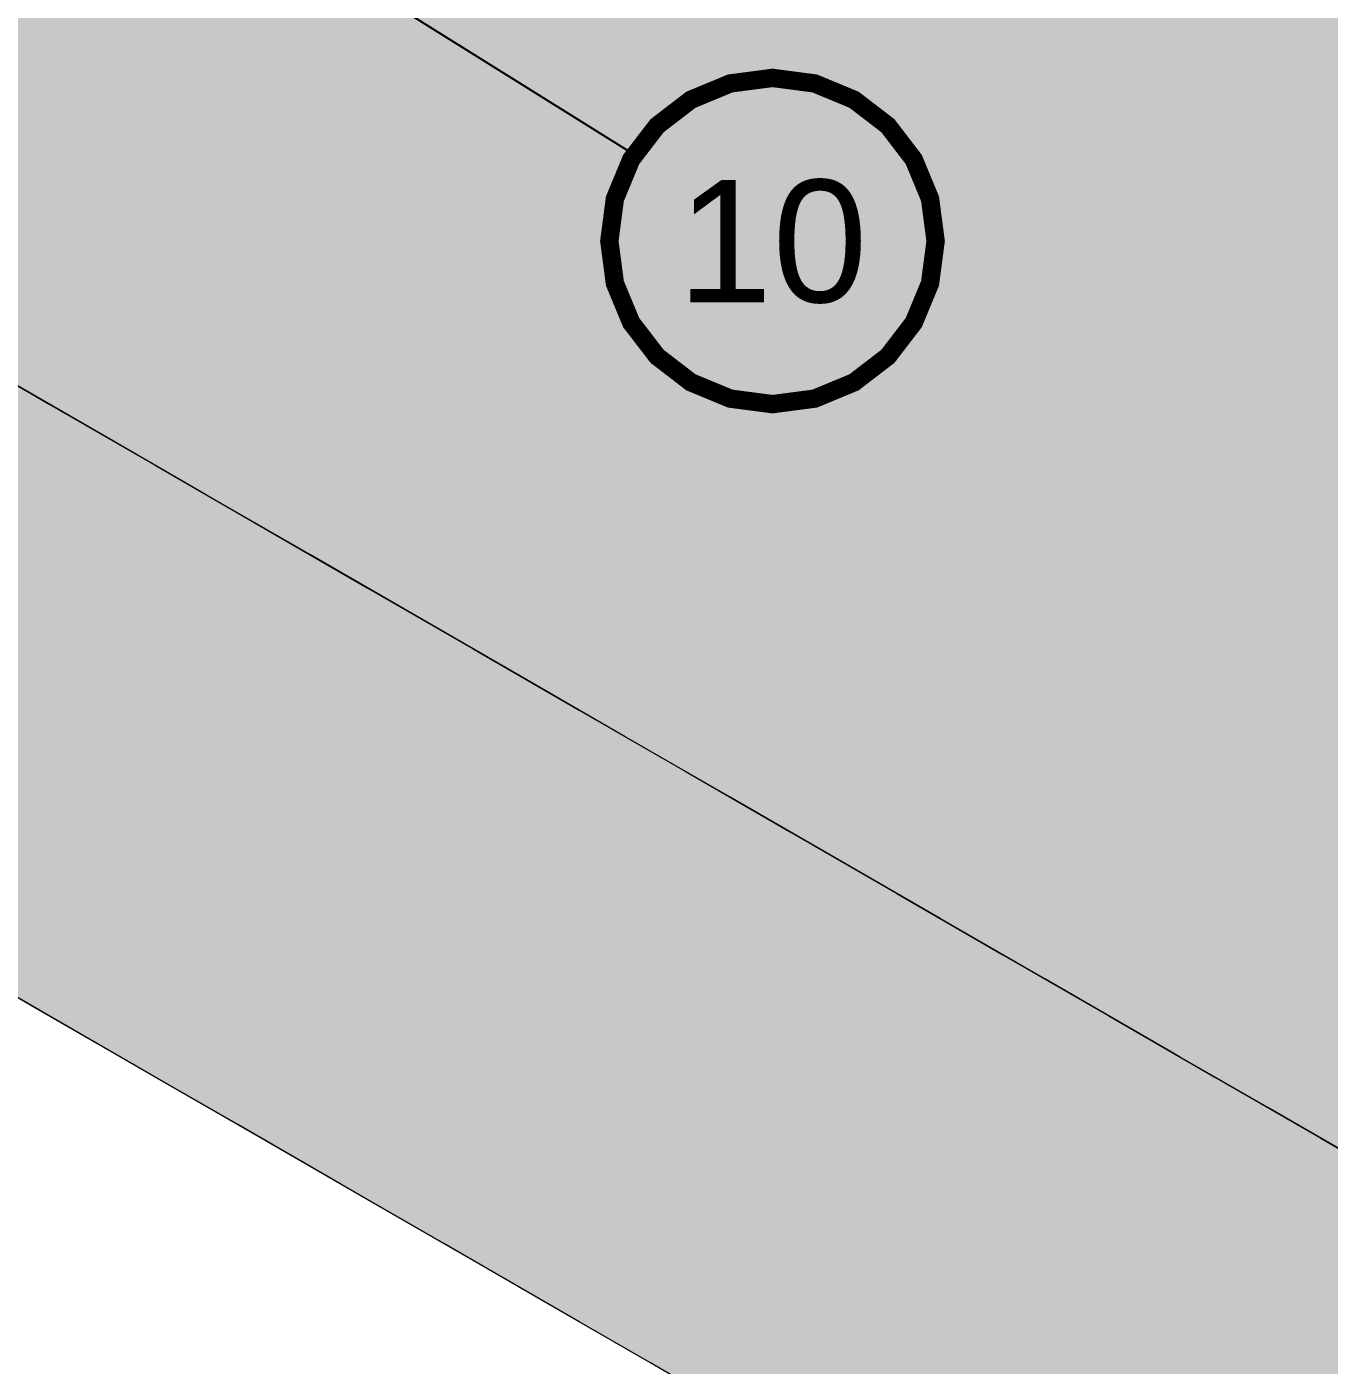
# Model space of a CAD drawing. Header units: metres. Extents: x 349021 to 349543, y 9281040 to 9281959.
# Drawn here: x 349202.919 to 349203.2384, y 9281043.4943 to 9281043.8225 of the extents above; entities that cross this region are included whole.
import ezdxf
from ezdxf.enums import TextEntityAlignment as Align

# ---------------------------------------------------------------- set-up
doc = ezdxf.new("R2010")
doc.units = ezdxf.units.M
doc.header["$LTSCALE"] = 0.25
doc.layers.add('ISO-3D', color=7, linetype='CONTINUOUS', lineweight=13)
doc.layers.add('ISO-3D-ARISTAS', color=250, linetype='CONTINUOUS', lineweight=13)
doc.layers.add('LLAMADAS-NUM', color=30, linetype='CONTINUOUS', lineweight=25, true_color=0xc05014)
doc.styles.get("Standard").update_dxf_attribs({"font": 'arial.ttf'})

msp = doc.modelspace()

# ---------------------------------------------------------------- linework, layer by layer
at = {"layer": 'ISO-3D', "true_color": 0x9e9d98}
for points in [[(349202.9629, 9281043.82037), (349202.93718, 9281043.83522), (349202.9629, 9281043.84849), (349202.93718, 9281043.86335)], [(349203.01435, 9281043.81879), (349202.98863, 9281043.83364), (349203.01435, 9281043.84691), (349202.98863, 9281043.86177)], [(349203.0658, 9281043.81721), (349203.04008, 9281043.83206), (349203.0658, 9281043.84533), (349203.04008, 9281043.86019)], [(349202.92024, 9281043.81408), (349202.89498, 9281043.82866), (349202.92024, 9281043.84303), (349202.89498, 9281043.85761)], [(349202.97076, 9281043.81386), (349202.9455, 9281043.82844), (349202.97076, 9281043.84281), (349202.9455, 9281043.85739)], [(349203.02128, 9281043.81364), (349202.99602, 9281043.82822), (349203.02128, 9281043.84259), (349202.99602, 9281043.85717)], [(349203.07179, 9281043.81342), (349203.04654, 9281043.828), (349203.07179, 9281043.84237), (349203.04654, 9281043.85695)], [(349203.11725, 9281043.81563), (349203.09153, 9281043.83048), (349203.11725, 9281043.84375), (349203.09153, 9281043.85861)], [(349203.12128, 9281043.8138), (349203.09654, 9281043.82808), (349203.12128, 9281043.84274), (349203.09654, 9281043.85703)], [(349203.1687, 9281043.81405), (349203.14298, 9281043.8289), (349203.1687, 9281043.84217), (349203.14298, 9281043.85703)], [(349203.17077, 9281043.81417), (349203.14603, 9281043.82846), (349203.17077, 9281043.84312), (349203.14603, 9281043.85741)], [(349203.22026, 9281043.81455), (349203.19551, 9281043.82883), (349203.22026, 9281043.8435), (349203.19551, 9281043.85778)], [(349202.93718, 9281043.8071), (349202.91145, 9281043.82195), (349202.93718, 9281043.83522), (349202.91145, 9281043.85007)], [(349203.22335, 9281043.81062), (349203.2017, 9281043.82312), (349203.22335, 9281043.83875), (349203.2017, 9281043.85125)], [(349202.98863, 9281043.80552), (349202.9629, 9281043.82037), (349202.98863, 9281043.83364), (349202.9629, 9281043.84849)], [(349203.04008, 9281043.80394), (349203.01435, 9281043.81879), (349203.04008, 9281043.83206), (349203.01435, 9281043.84691)], [(349202.9455, 9281043.7995), (349202.92024, 9281043.81408), (349202.9455, 9281043.82844), (349202.92024, 9281043.84303)], [(349203.09153, 9281043.80236), (349203.0658, 9281043.81721), (349203.09153, 9281043.83048), (349203.0658, 9281043.84533)], [(349203.14298, 9281043.80078), (349203.11725, 9281043.81563), (349203.14298, 9281043.8289), (349203.11725, 9281043.84375)], [(349203.19551, 9281043.79989), (349203.17077, 9281043.81417), (349203.19551, 9281043.82883), (349203.17077, 9281043.84312)], [(349203.245, 9281043.80026), (349203.22026, 9281043.81455), (349203.245, 9281043.82921), (349203.22026, 9281043.8435)], [(349202.99602, 9281043.79928), (349202.97076, 9281043.81386), (349202.99602, 9281043.82822), (349202.97076, 9281043.84281)], [(349203.04654, 9281043.79906), (349203.02128, 9281043.81364), (349203.04654, 9281043.828), (349203.02128, 9281043.84259)], [(349203.09654, 9281043.79914), (349203.07179, 9281043.81342), (349203.09654, 9281043.82808), (349203.07179, 9281043.84237)], [(349203.14603, 9281043.79951), (349203.12128, 9281043.8138), (349203.14603, 9281043.82846), (349203.12128, 9281043.84274)], [(349203.18383, 9281043.80532), (349203.1687, 9281043.81405), (349203.18383, 9281043.83344), (349203.1687, 9281043.84217)], [(349203.245, 9281043.79812), (349203.22335, 9281043.81062), (349203.245, 9281043.82625), (349203.22335, 9281043.83875)], [(349202.9629, 9281043.79224), (349202.93718, 9281043.8071), (349202.9629, 9281043.82037), (349202.93718, 9281043.83522)], [(349203.01435, 9281043.79066), (349202.98863, 9281043.80552), (349203.01435, 9281043.81879), (349202.98863, 9281043.83364)], [(349203.19895, 9281043.79659), (349203.18383, 9281043.80532), (349203.19895, 9281043.82471), (349203.18383, 9281043.83344)], [(349203.0658, 9281043.78908), (349203.04008, 9281043.80394), (349203.0658, 9281043.81721), (349203.04008, 9281043.83206)], [(349203.11725, 9281043.7875), (349203.09153, 9281043.80236), (349203.11725, 9281043.81563), (349203.09153, 9281043.83048)], [(349202.92024, 9281043.78513), (349202.89498, 9281043.79971), (349202.92024, 9281043.81408), (349202.89498, 9281043.82866)], [(349202.97076, 9281043.78491), (349202.9455, 9281043.7995), (349202.97076, 9281043.81386), (349202.9455, 9281043.82844)], [(349203.02128, 9281043.78469), (349202.99602, 9281043.79928), (349203.02128, 9281043.81364), (349202.99602, 9281043.82822)], [(349203.07179, 9281043.78447), (349203.04654, 9281043.79906), (349203.07179, 9281043.81342), (349203.04654, 9281043.828)], [(349203.12128, 9281043.78485), (349203.09654, 9281043.79914), (349203.12128, 9281043.8138), (349203.09654, 9281043.82808)], [(349203.1687, 9281043.78592), (349203.14298, 9281043.80078), (349203.1687, 9281043.81405), (349203.14298, 9281043.8289)], [(349203.17077, 9281043.78523), (349203.14603, 9281043.79951), (349203.17077, 9281043.81417), (349203.14603, 9281043.82846)], [(349203.22026, 9281043.7856), (349203.19551, 9281043.79989), (349203.22026, 9281043.81455), (349203.19551, 9281043.82883)], [(349203.2017, 9281043.795), (349203.19895, 9281043.79659), (349203.2017, 9281043.82312), (349203.19895, 9281043.82471)], [(349202.93718, 9281043.77897), (349202.91145, 9281043.79382), (349202.93718, 9281043.8071), (349202.91145, 9281043.82195)], [(349202.98863, 9281043.77739), (349202.9629, 9281043.79224), (349202.98863, 9281043.80552), (349202.9629, 9281043.82037)], [(349203.22335, 9281043.7825), (349203.2017, 9281043.795), (349203.22335, 9281043.81062), (349203.2017, 9281043.82312)], [(349203.04008, 9281043.77581), (349203.01435, 9281043.79066), (349203.04008, 9281043.80394), (349203.01435, 9281043.81879)], [(349203.09153, 9281043.77423), (349203.0658, 9281043.78908), (349203.09153, 9281043.80236), (349203.0658, 9281043.81721)], [(349202.9455, 9281043.77055), (349202.92024, 9281043.78513), (349202.9455, 9281043.7995), (349202.92024, 9281043.81408)], [(349202.99602, 9281043.77033), (349202.97076, 9281043.78491), (349202.99602, 9281043.79928), (349202.97076, 9281043.81386)], [(349203.04654, 9281043.77011), (349203.02128, 9281043.78469), (349203.04654, 9281043.79906), (349203.02128, 9281043.81364)], [(349203.09654, 9281043.77019), (349203.07179, 9281043.78447), (349203.09654, 9281043.79914), (349203.07179, 9281043.81342)], [(349203.14298, 9281043.77265), (349203.11725, 9281043.7875), (349203.14298, 9281043.80078), (349203.11725, 9281043.81563)], [(349203.14603, 9281043.77056), (349203.12128, 9281043.78485), (349203.14603, 9281043.79951), (349203.12128, 9281043.8138)], [(349203.18383, 9281043.77719), (349203.1687, 9281043.78592), (349203.18383, 9281043.80532), (349203.1687, 9281043.81405)], [(349203.19551, 9281043.77094), (349203.17077, 9281043.78523), (349203.19551, 9281043.79989), (349203.17077, 9281043.81417)], [(349203.245, 9281043.77132), (349203.22026, 9281043.7856), (349203.245, 9281043.80026), (349203.22026, 9281043.81455)], [(349203.245, 9281043.77), (349203.22335, 9281043.7825), (349203.245, 9281043.79812), (349203.22335, 9281043.81062)], [(349202.9629, 9281043.76412), (349202.93718, 9281043.77897), (349202.9629, 9281043.79224), (349202.93718, 9281043.8071)], [(349203.01435, 9281043.76254), (349202.98863, 9281043.77739), (349203.01435, 9281043.79066), (349202.98863, 9281043.80552)], [(349203.0658, 9281043.76096), (349203.04008, 9281043.77581), (349203.0658, 9281043.78908), (349203.04008, 9281043.80394)], [(349203.19895, 9281043.76846), (349203.18383, 9281043.77719), (349203.19895, 9281043.79659), (349203.18383, 9281043.80532)], [(349203.11725, 9281043.75938), (349203.09153, 9281043.77423), (349203.11725, 9281043.7875), (349203.09153, 9281043.80236)], [(349203.1687, 9281043.7578), (349203.14298, 9281043.77265), (349203.1687, 9281043.78592), (349203.14298, 9281043.80078)], [(349202.92024, 9281043.75618), (349202.89498, 9281043.77077), (349202.92024, 9281043.78513), (349202.89498, 9281043.79971)], [(349202.97076, 9281043.75596), (349202.9455, 9281043.77055), (349202.97076, 9281043.78491), (349202.9455, 9281043.7995)], [(349203.02128, 9281043.75575), (349202.99602, 9281043.77033), (349203.02128, 9281043.78469), (349202.99602, 9281043.79928)], [(349203.07179, 9281043.75553), (349203.04654, 9281043.77011), (349203.07179, 9281043.78447), (349203.04654, 9281043.79906)], [(349203.12128, 9281043.7559), (349203.09654, 9281043.77019), (349203.12128, 9281043.78485), (349203.09654, 9281043.79914)], [(349203.17077, 9281043.75628), (349203.14603, 9281043.77056), (349203.17077, 9281043.78523), (349203.14603, 9281043.79951)], [(349203.22026, 9281043.75665), (349203.19551, 9281043.77094), (349203.22026, 9281043.7856), (349203.19551, 9281043.79989)], [(349202.93718, 9281043.75085), (349202.91145, 9281043.7657), (349202.93718, 9281043.77897), (349202.91145, 9281043.79382)], [(349203.2017, 9281043.76687), (349203.19895, 9281043.76846), (349203.2017, 9281043.795), (349203.19895, 9281043.79659)], [(349203.22335, 9281043.75437), (349203.2017, 9281043.76687), (349203.22335, 9281043.7825), (349203.2017, 9281043.795)], [(349202.98863, 9281043.74927), (349202.9629, 9281043.76412), (349202.98863, 9281043.77739), (349202.9629, 9281043.79224)], [(349203.04008, 9281043.74769), (349203.01435, 9281043.76254), (349203.04008, 9281043.77581), (349203.01435, 9281043.79066)], [(349203.09153, 9281043.74611), (349203.0658, 9281043.76096), (349203.09153, 9281043.77423), (349203.0658, 9281043.78908)], [(349203.14298, 9281043.74453), (349203.11725, 9281043.75938), (349203.14298, 9281043.77265), (349203.11725, 9281043.7875)], [(349202.9455, 9281043.7416), (349202.92024, 9281043.75618), (349202.9455, 9281043.77055), (349202.92024, 9281043.78513)], [(349202.99602, 9281043.74138), (349202.97076, 9281043.75596), (349202.99602, 9281043.77033), (349202.97076, 9281043.78491)], [(349203.04654, 9281043.74116), (349203.02128, 9281043.75575), (349203.04654, 9281043.77011), (349203.02128, 9281043.78469)], [(349203.09654, 9281043.74124), (349203.07179, 9281043.75553), (349203.09654, 9281043.77019), (349203.07179, 9281043.78447)], [(349203.14603, 9281043.74162), (349203.12128, 9281043.7559), (349203.14603, 9281043.77056), (349203.12128, 9281043.78485)], [(349203.18383, 9281043.74907), (349203.1687, 9281043.7578), (349203.18383, 9281043.77719), (349203.1687, 9281043.78592)], [(349203.19551, 9281043.74199), (349203.17077, 9281043.75628), (349203.19551, 9281043.77094), (349203.17077, 9281043.78523)], [(349203.245, 9281043.74237), (349203.22026, 9281043.75665), (349203.245, 9281043.77132), (349203.22026, 9281043.7856)], [(349203.245, 9281043.74187), (349203.22335, 9281043.75437), (349203.245, 9281043.77), (349203.22335, 9281043.7825)], [(349202.9629, 9281043.73599), (349202.93718, 9281043.75085), (349202.9629, 9281043.76412), (349202.93718, 9281043.77897)], [(349203.01435, 9281043.73441), (349202.98863, 9281043.74927), (349203.01435, 9281043.76254), (349202.98863, 9281043.77739)], [(349203.0658, 9281043.73283), (349203.04008, 9281043.74769), (349203.0658, 9281043.76096), (349203.04008, 9281043.77581)], [(349203.11725, 9281043.73125), (349203.09153, 9281043.74611), (349203.11725, 9281043.75938), (349203.09153, 9281043.77423)], [(349203.19895, 9281043.74034), (349203.18383, 9281043.74907), (349203.19895, 9281043.76846), (349203.18383, 9281043.77719)], [(349202.92024, 9281043.72724), (349202.89498, 9281043.74182), (349202.92024, 9281043.75618), (349202.89498, 9281043.77077)], [(349203.1687, 9281043.72967), (349203.14298, 9281043.74453), (349203.1687, 9281043.7578), (349203.14298, 9281043.77265)], [(349203.22026, 9281043.72771), (349203.19551, 9281043.74199), (349203.22026, 9281043.75665), (349203.19551, 9281043.77094)], [(349202.97076, 9281043.72702), (349202.9455, 9281043.7416), (349202.97076, 9281043.75596), (349202.9455, 9281043.77055)], [(349203.02128, 9281043.7268), (349202.99602, 9281043.74138), (349203.02128, 9281043.75575), (349202.99602, 9281043.77033)], [(349203.07179, 9281043.72658), (349203.04654, 9281043.74116), (349203.07179, 9281043.75553), (349203.04654, 9281043.77011)], [(349203.12128, 9281043.72695), (349203.09654, 9281043.74124), (349203.12128, 9281043.7559), (349203.09654, 9281043.77019)], [(349203.17077, 9281043.72733), (349203.14603, 9281043.74162), (349203.17077, 9281043.75628), (349203.14603, 9281043.77056)], [(349203.2017, 9281043.73875), (349203.19895, 9281043.74034), (349203.2017, 9281043.76687), (349203.19895, 9281043.76846)], [(349202.93718, 9281043.72272), (349202.91145, 9281043.73757), (349202.93718, 9281043.75085), (349202.91145, 9281043.7657)], [(349203.22335, 9281043.72625), (349203.2017, 9281043.73875), (349203.22335, 9281043.75437), (349203.2017, 9281043.76687)], [(349202.98863, 9281043.72114), (349202.9629, 9281043.73599), (349202.98863, 9281043.74927), (349202.9629, 9281043.76412)], [(349203.04008, 9281043.71956), (349203.01435, 9281043.73441), (349203.04008, 9281043.74769), (349203.01435, 9281043.76254)], [(349203.09153, 9281043.71798), (349203.0658, 9281043.73283), (349203.09153, 9281043.74611), (349203.0658, 9281043.76096)], [(349203.14298, 9281043.7164), (349203.11725, 9281043.73125), (349203.14298, 9281043.74453), (349203.11725, 9281043.75938)], [(349203.18383, 9281043.72094), (349203.1687, 9281043.72967), (349203.18383, 9281043.74907), (349203.1687, 9281043.7578)], [(349202.9455, 9281043.71265), (349202.92024, 9281043.72724), (349202.9455, 9281043.7416), (349202.92024, 9281043.75618)], [(349202.99602, 9281043.71243), (349202.97076, 9281043.72702), (349202.99602, 9281043.74138), (349202.97076, 9281043.75596)], [(349203.04654, 9281043.71221), (349203.02128, 9281043.7268), (349203.04654, 9281043.74116), (349203.02128, 9281043.75575)], [(349203.09654, 9281043.71229), (349203.07179, 9281043.72658), (349203.09654, 9281043.74124), (349203.07179, 9281043.75553)], [(349203.14603, 9281043.71267), (349203.12128, 9281043.72695), (349203.14603, 9281043.74162), (349203.12128, 9281043.7559)], [(349203.19551, 9281043.71305), (349203.17077, 9281043.72733), (349203.19551, 9281043.74199), (349203.17077, 9281043.75628)], [(349203.245, 9281043.71342), (349203.22026, 9281043.72771), (349203.245, 9281043.74237), (349203.22026, 9281043.75665)], [(349203.245, 9281043.71375), (349203.22335, 9281043.72625), (349203.245, 9281043.74187), (349203.22335, 9281043.75437)], [(349202.9629, 9281043.70787), (349202.93718, 9281043.72272), (349202.9629, 9281043.73599), (349202.93718, 9281043.75085)], [(349203.01435, 9281043.70629), (349202.98863, 9281043.72114), (349203.01435, 9281043.73441), (349202.98863, 9281043.74927)], [(349203.19895, 9281043.71221), (349203.18383, 9281043.72094), (349203.19895, 9281043.74034), (349203.18383, 9281043.74907)], [(349203.0658, 9281043.70471), (349203.04008, 9281043.71956), (349203.0658, 9281043.73283), (349203.04008, 9281043.74769)], [(349203.11725, 9281043.70313), (349203.09153, 9281043.71798), (349203.11725, 9281043.73125), (349203.09153, 9281043.74611)], [(349203.1687, 9281043.70155), (349203.14298, 9281043.7164), (349203.1687, 9281043.72967), (349203.14298, 9281043.74453)], [(349202.92024, 9281043.69829), (349202.89498, 9281043.71287), (349202.92024, 9281043.72724), (349202.89498, 9281043.74182)], [(349202.97076, 9281043.69807), (349202.9455, 9281043.71265), (349202.97076, 9281043.72702), (349202.9455, 9281043.7416)], [(349203.02128, 9281043.69785), (349202.99602, 9281043.71243), (349203.02128, 9281043.7268), (349202.99602, 9281043.74138)], [(349203.12128, 9281043.69801), (349203.09654, 9281043.71229), (349203.12128, 9281043.72695), (349203.09654, 9281043.74124)], [(349203.17077, 9281043.69838), (349203.14603, 9281043.71267), (349203.17077, 9281043.72733), (349203.14603, 9281043.74162)], [(349203.22026, 9281043.69876), (349203.19551, 9281043.71305), (349203.22026, 9281043.72771), (349203.19551, 9281043.74199)], [(349203.07179, 9281043.69763), (349203.04654, 9281043.71221), (349203.07179, 9281043.72658), (349203.04654, 9281043.74116)], [(349203.2017, 9281043.71062), (349203.19895, 9281043.71221), (349203.2017, 9281043.73875), (349203.19895, 9281043.74034)], [(349203.22335, 9281043.69812), (349203.2017, 9281043.71062), (349203.22335, 9281043.72625), (349203.2017, 9281043.73875)], [(349202.98863, 9281043.69302), (349202.9629, 9281043.70787), (349202.98863, 9281043.72114), (349202.9629, 9281043.73599)], [(349203.04008, 9281043.69144), (349203.01435, 9281043.70629), (349203.04008, 9281043.71956), (349203.01435, 9281043.73441)], [(349203.09153, 9281043.68986), (349203.0658, 9281043.70471), (349203.09153, 9281043.71798), (349203.0658, 9281043.73283)], [(349203.14298, 9281043.68828), (349203.11725, 9281043.70313), (349203.14298, 9281043.7164), (349203.11725, 9281043.73125)], [(349203.18383, 9281043.69282), (349203.1687, 9281043.70155), (349203.18383, 9281043.72094), (349203.1687, 9281043.72967)], [(349202.9455, 9281043.68371), (349202.92024, 9281043.69829), (349202.9455, 9281043.71265), (349202.92024, 9281043.72724)], [(349202.99602, 9281043.68349), (349202.97076, 9281043.69807), (349202.99602, 9281043.71243), (349202.97076, 9281043.72702)], [(349203.04654, 9281043.68327), (349203.02128, 9281043.69785), (349203.04654, 9281043.71221), (349203.02128, 9281043.7268)], [(349203.09654, 9281043.68335), (349203.07179, 9281043.69763), (349203.09654, 9281043.71229), (349203.07179, 9281043.72658)], [(349203.14603, 9281043.68372), (349203.12128, 9281043.69801), (349203.14603, 9281043.71267), (349203.12128, 9281043.72695)], [(349203.19551, 9281043.6841), (349203.17077, 9281043.69838), (349203.19551, 9281043.71305), (349203.17077, 9281043.72733)], [(349203.245, 9281043.68447), (349203.22026, 9281043.69876), (349203.245, 9281043.71342), (349203.22026, 9281043.72771)], [(349203.245, 9281043.68562), (349203.22335, 9281043.69812), (349203.245, 9281043.71375), (349203.22335, 9281043.72625)], [(349203.01435, 9281043.67816), (349202.98863, 9281043.69302), (349203.01435, 9281043.70629), (349202.98863, 9281043.72114)], [(349203.0658, 9281043.67658), (349203.04008, 9281043.69144), (349203.0658, 9281043.70471), (349203.04008, 9281043.71956)], [(349203.19895, 9281043.68409), (349203.18383, 9281043.69282), (349203.19895, 9281043.71221), (349203.18383, 9281043.72094)], [(349203.11725, 9281043.675), (349203.09153, 9281043.68986), (349203.11725, 9281043.70313), (349203.09153, 9281043.71798)], [(349203.1687, 9281043.67342), (349203.14298, 9281043.68828), (349203.1687, 9281043.70155), (349203.14298, 9281043.7164)], [(349202.92024, 9281043.66934), (349202.89498, 9281043.68393), (349202.92024, 9281043.69829), (349202.89498, 9281043.71287)], [(349202.97076, 9281043.66912), (349202.9455, 9281043.68371), (349202.97076, 9281043.69807), (349202.9455, 9281043.71265)], [(349203.02128, 9281043.6689), (349202.99602, 9281043.68349), (349203.02128, 9281043.69785), (349202.99602, 9281043.71243)], [(349203.07179, 9281043.66868), (349203.04654, 9281043.68327), (349203.07179, 9281043.69763), (349203.04654, 9281043.71221)], [(349203.12128, 9281043.66906), (349203.09654, 9281043.68335), (349203.12128, 9281043.69801), (349203.09654, 9281043.71229)], [(349203.17077, 9281043.66944), (349203.14603, 9281043.68372), (349203.17077, 9281043.69838), (349203.14603, 9281043.71267)], [(349203.22026, 9281043.66981), (349203.19551, 9281043.6841), (349203.22026, 9281043.69876), (349203.19551, 9281043.71305)], [(349203.2017, 9281043.6825), (349203.19895, 9281043.68409), (349203.2017, 9281043.71062), (349203.19895, 9281043.71221)], [(349203.22335, 9281043.67), (349203.2017, 9281043.6825), (349203.22335, 9281043.69812), (349203.2017, 9281043.71062)], [(349203.04008, 9281043.66331), (349203.01435, 9281043.67816), (349203.04008, 9281043.69144), (349203.01435, 9281043.70629)], [(349203.09153, 9281043.66173), (349203.0658, 9281043.67658), (349203.09153, 9281043.68986), (349203.0658, 9281043.70471)], [(349203.14298, 9281043.66015), (349203.11725, 9281043.675), (349203.14298, 9281043.68828), (349203.11725, 9281043.70313)], [(349203.18383, 9281043.66469), (349203.1687, 9281043.67342), (349203.18383, 9281043.69282), (349203.1687, 9281043.70155)], [(349203.245, 9281043.65553), (349203.22026, 9281043.66981), (349203.245, 9281043.68447), (349203.22026, 9281043.69876)], [(349202.9455, 9281043.65476), (349202.92024, 9281043.66934), (349202.9455, 9281043.68371), (349202.92024, 9281043.69829)], [(349202.99602, 9281043.65454), (349202.97076, 9281043.66912), (349202.99602, 9281043.68349), (349202.97076, 9281043.69807)], [(349203.04654, 9281043.65432), (349203.02128, 9281043.6689), (349203.04654, 9281043.68327), (349203.02128, 9281043.69785)], [(349203.09654, 9281043.6544), (349203.07179, 9281043.66868), (349203.09654, 9281043.68335), (349203.07179, 9281043.69763)], [(349203.14603, 9281043.65477), (349203.12128, 9281043.66906), (349203.14603, 9281043.68372), (349203.12128, 9281043.69801)], [(349203.19551, 9281043.65515), (349203.17077, 9281043.66944), (349203.19551, 9281043.6841), (349203.17077, 9281043.69838)], [(349203.245, 9281043.6575), (349203.22335, 9281043.67), (349203.245, 9281043.68562), (349203.22335, 9281043.69812)], [(349203.19895, 9281043.65596), (349203.18383, 9281043.66469), (349203.19895, 9281043.68409), (349203.18383, 9281043.69282)], [(349203.0658, 9281043.64846), (349203.04008, 9281043.66331), (349203.0658, 9281043.67658), (349203.04008, 9281043.69144)], [(349203.11725, 9281043.64688), (349203.09153, 9281043.66173), (349203.11725, 9281043.675), (349203.09153, 9281043.68986)], [(349203.1687, 9281043.6453), (349203.14298, 9281043.66015), (349203.1687, 9281043.67342), (349203.14298, 9281043.68828)], [(349202.92024, 9281043.64039), (349202.89498, 9281043.65498), (349202.92024, 9281043.66934), (349202.89498, 9281043.68393)], [(349202.97076, 9281043.64018), (349202.9455, 9281043.65476), (349202.97076, 9281043.66912), (349202.9455, 9281043.68371)], [(349203.02128, 9281043.63996), (349202.99602, 9281043.65454), (349203.02128, 9281043.6689), (349202.99602, 9281043.68349)], [(349203.07179, 9281043.63974), (349203.04654, 9281043.65432), (349203.07179, 9281043.66868), (349203.04654, 9281043.68327)], [(349203.12128, 9281043.64011), (349203.09654, 9281043.6544), (349203.12128, 9281043.66906), (349203.09654, 9281043.68335)], [(349203.17077, 9281043.64049), (349203.14603, 9281043.65477), (349203.17077, 9281043.66944), (349203.14603, 9281043.68372)], [(349203.22026, 9281043.64086), (349203.19551, 9281043.65515), (349203.22026, 9281043.66981), (349203.19551, 9281043.6841)], [(349203.2017, 9281043.65437), (349203.19895, 9281043.65596), (349203.2017, 9281043.6825), (349203.19895, 9281043.68409)], [(349203.22335, 9281043.64187), (349203.2017, 9281043.65437), (349203.22335, 9281043.67), (349203.2017, 9281043.6825)], [(349203.09153, 9281043.63361), (349203.0658, 9281043.64846), (349203.09153, 9281043.66173), (349203.0658, 9281043.67658)], [(349203.14298, 9281043.63203), (349203.11725, 9281043.64688), (349203.14298, 9281043.66015), (349203.11725, 9281043.675)], [(349203.18383, 9281043.63657), (349203.1687, 9281043.6453), (349203.18383, 9281043.66469), (349203.1687, 9281043.67342)], [(349202.9455, 9281043.62581), (349202.92024, 9281043.64039), (349202.9455, 9281043.65476), (349202.92024, 9281043.66934)], [(349202.99602, 9281043.62559), (349202.97076, 9281043.64018), (349202.99602, 9281043.65454), (349202.97076, 9281043.66912)], [(349203.14603, 9281043.62583), (349203.12128, 9281043.64011), (349203.14603, 9281043.65477), (349203.12128, 9281043.66906)], [(349203.19551, 9281043.6262), (349203.17077, 9281043.64049), (349203.19551, 9281043.65515), (349203.17077, 9281043.66944)], [(349203.245, 9281043.62658), (349203.22026, 9281043.64086), (349203.245, 9281043.65553), (349203.22026, 9281043.66981)], [(349203.245, 9281043.62937), (349203.22335, 9281043.64187), (349203.245, 9281043.6575), (349203.22335, 9281043.67)], [(349203.04654, 9281043.62537), (349203.02128, 9281043.63996), (349203.04654, 9281043.65432), (349203.02128, 9281043.6689)], [(349203.09654, 9281043.62545), (349203.07179, 9281043.63974), (349203.09654, 9281043.6544), (349203.07179, 9281043.66868)], [(349203.19895, 9281043.62784), (349203.18383, 9281043.63657), (349203.19895, 9281043.65596), (349203.18383, 9281043.66469)], [(349203.11725, 9281043.61875), (349203.09153, 9281043.63361), (349203.11725, 9281043.64688), (349203.09153, 9281043.66173)], [(349203.1687, 9281043.61717), (349203.14298, 9281043.63203), (349203.1687, 9281043.6453), (349203.14298, 9281043.66015)], [(349203.2017, 9281043.62625), (349203.19895, 9281043.62784), (349203.2017, 9281043.65437), (349203.19895, 9281043.65596)], [(349202.92024, 9281043.61145), (349202.89498, 9281043.62603), (349202.92024, 9281043.64039), (349202.89498, 9281043.65498)], [(349202.97076, 9281043.61123), (349202.9455, 9281043.62581), (349202.97076, 9281043.64018), (349202.9455, 9281043.65476)], [(349203.02128, 9281043.61101), (349202.99602, 9281043.62559), (349203.02128, 9281043.63996), (349202.99602, 9281043.65454)], [(349203.07179, 9281043.61079), (349203.04654, 9281043.62537), (349203.07179, 9281043.63974), (349203.04654, 9281043.65432)], [(349203.12128, 9281043.61117), (349203.09654, 9281043.62545), (349203.12128, 9281043.64011), (349203.09654, 9281043.6544)], [(349203.17077, 9281043.61154), (349203.14603, 9281043.62583), (349203.17077, 9281043.64049), (349203.14603, 9281043.65477)], [(349203.22026, 9281043.61192), (349203.19551, 9281043.6262), (349203.22026, 9281043.64086), (349203.19551, 9281043.65515)], [(349203.22335, 9281043.61375), (349203.2017, 9281043.62625), (349203.22335, 9281043.64187), (349203.2017, 9281043.65437)], [(349203.14298, 9281043.6039), (349203.11725, 9281043.61875), (349203.14298, 9281043.63203), (349203.11725, 9281043.64688)], [(349203.18383, 9281043.60844), (349203.1687, 9281043.61717), (349203.18383, 9281043.63657), (349203.1687, 9281043.6453)], [(349202.9455, 9281043.59686), (349202.92024, 9281043.61145), (349202.9455, 9281043.62581), (349202.92024, 9281043.64039)], [(349202.99602, 9281043.59664), (349202.97076, 9281043.61123), (349202.99602, 9281043.62559), (349202.97076, 9281043.64018)], [(349203.04654, 9281043.59643), (349203.02128, 9281043.61101), (349203.04654, 9281043.62537), (349203.02128, 9281043.63996)], [(349203.09654, 9281043.5965), (349203.07179, 9281043.61079), (349203.09654, 9281043.62545), (349203.07179, 9281043.63974)], [(349203.14603, 9281043.59688), (349203.12128, 9281043.61117), (349203.14603, 9281043.62583), (349203.12128, 9281043.64011)], [(349203.19551, 9281043.59726), (349203.17077, 9281043.61154), (349203.19551, 9281043.6262), (349203.17077, 9281043.64049)], [(349203.245, 9281043.59763), (349203.22026, 9281043.61192), (349203.245, 9281043.62658), (349203.22026, 9281043.64086)], [(349203.245, 9281043.60125), (349203.22335, 9281043.61375), (349203.245, 9281043.62937), (349203.22335, 9281043.64187)], [(349203.19895, 9281043.59971), (349203.18383, 9281043.60844), (349203.19895, 9281043.62784), (349203.18383, 9281043.63657)], [(349203.1687, 9281043.58905), (349203.14298, 9281043.6039), (349203.1687, 9281043.61717), (349203.14298, 9281043.63203)], [(349203.2017, 9281043.59812), (349203.19895, 9281043.59971), (349203.2017, 9281043.62625), (349203.19895, 9281043.62784)], [(349202.92024, 9281043.5825), (349202.89498, 9281043.59708), (349202.92024, 9281043.61145), (349202.89498, 9281043.62603)], [(349202.97076, 9281043.58228), (349202.9455, 9281043.59686), (349202.97076, 9281043.61123), (349202.9455, 9281043.62581)], [(349203.02128, 9281043.58206), (349202.99602, 9281043.59664), (349203.02128, 9281043.61101), (349202.99602, 9281043.62559)], [(349203.07179, 9281043.58184), (349203.04654, 9281043.59643), (349203.07179, 9281043.61079), (349203.04654, 9281043.62537)], [(349203.12128, 9281043.58222), (349203.09654, 9281043.5965), (349203.12128, 9281043.61117), (349203.09654, 9281043.62545)], [(349203.17077, 9281043.58259), (349203.14603, 9281043.59688), (349203.17077, 9281043.61154), (349203.14603, 9281043.62583)], [(349203.22026, 9281043.58297), (349203.19551, 9281043.59726), (349203.22026, 9281043.61192), (349203.19551, 9281043.6262)], [(349203.22335, 9281043.58562), (349203.2017, 9281043.59812), (349203.22335, 9281043.61375), (349203.2017, 9281043.62625)], [(349203.18383, 9281043.58032), (349203.1687, 9281043.58905), (349203.18383, 9281043.60844), (349203.1687, 9281043.61717)], [(349203.245, 9281043.57312), (349203.22335, 9281043.58562), (349203.245, 9281043.60125), (349203.22335, 9281043.61375)], [(349202.9455, 9281043.56792), (349202.92024, 9281043.5825), (349202.9455, 9281043.59686), (349202.92024, 9281043.61145)], [(349202.99602, 9281043.5677), (349202.97076, 9281043.58228), (349202.99602, 9281043.59664), (349202.97076, 9281043.61123)], [(349203.04654, 9281043.56748), (349203.02128, 9281043.58206), (349203.04654, 9281043.59643), (349203.02128, 9281043.61101)], [(349203.09654, 9281043.56756), (349203.07179, 9281043.58184), (349203.09654, 9281043.5965), (349203.07179, 9281043.61079)], [(349203.14603, 9281043.56793), (349203.12128, 9281043.58222), (349203.14603, 9281043.59688), (349203.12128, 9281043.61117)], [(349203.19551, 9281043.56831), (349203.17077, 9281043.58259), (349203.19551, 9281043.59726), (349203.17077, 9281043.61154)], [(349203.245, 9281043.56868), (349203.22026, 9281043.58297), (349203.245, 9281043.59763), (349203.22026, 9281043.61192)], [(349203.19895, 9281043.57159), (349203.18383, 9281043.58032), (349203.19895, 9281043.59971), (349203.18383, 9281043.60844)], [(349202.97076, 9281043.55333), (349202.9455, 9281043.56792), (349202.97076, 9281043.58228), (349202.9455, 9281043.59686)], [(349203.17077, 9281043.55365), (349203.14603, 9281043.56793), (349203.17077, 9281043.58259), (349203.14603, 9281043.59688)], [(349203.22026, 9281043.55402), (349203.19551, 9281043.56831), (349203.22026, 9281043.58297), (349203.19551, 9281043.59726)], [(349203.2017, 9281043.57), (349203.19895, 9281043.57159), (349203.2017, 9281043.59812), (349203.19895, 9281043.59971)], [(349203.22335, 9281043.5575), (349203.2017, 9281043.57), (349203.22335, 9281043.58562), (349203.2017, 9281043.59812)], [(349203.02128, 9281043.55311), (349202.99602, 9281043.5677), (349203.02128, 9281043.58206), (349202.99602, 9281043.59664)], [(349203.07179, 9281043.55289), (349203.04654, 9281043.56748), (349203.07179, 9281043.58184), (349203.04654, 9281043.59643)], [(349203.12128, 9281043.55327), (349203.09654, 9281043.56756), (349203.12128, 9281043.58222), (349203.09654, 9281043.5965)], [(349203.245, 9281043.545), (349203.22335, 9281043.5575), (349203.245, 9281043.57312), (349203.22335, 9281043.58562)], [(349202.99602, 9281043.53875), (349202.97076, 9281043.55333), (349202.99602, 9281043.5677), (349202.97076, 9281043.58228)], [(349203.04654, 9281043.53853), (349203.02128, 9281043.55311), (349203.04654, 9281043.56748), (349203.02128, 9281043.58206)], [(349203.09654, 9281043.53861), (349203.07179, 9281043.55289), (349203.09654, 9281043.56756), (349203.07179, 9281043.58184)], [(349203.14603, 9281043.53898), (349203.12128, 9281043.55327), (349203.14603, 9281043.56793), (349203.12128, 9281043.58222)], [(349203.19551, 9281043.53936), (349203.17077, 9281043.55365), (349203.19551, 9281043.56831), (349203.17077, 9281043.58259)], [(349203.245, 9281043.53974), (349203.22026, 9281043.55402), (349203.245, 9281043.56868), (349203.22026, 9281043.58297)], [(349203.02128, 9281043.52417), (349202.99602, 9281043.53875), (349203.02128, 9281043.55311), (349202.99602, 9281043.5677)], [(349203.07179, 9281043.52395), (349203.04654, 9281043.53853), (349203.07179, 9281043.55289), (349203.04654, 9281043.56748)], [(349203.12128, 9281043.52432), (349203.09654, 9281043.53861), (349203.12128, 9281043.55327), (349203.09654, 9281043.56756)], [(349203.17077, 9281043.5247), (349203.14603, 9281043.53898), (349203.17077, 9281043.55365), (349203.14603, 9281043.56793)], [(349203.22026, 9281043.52508), (349203.19551, 9281043.53936), (349203.22026, 9281043.55402), (349203.19551, 9281043.56831)], [(349203.04654, 9281043.50958), (349203.02128, 9281043.52417), (349203.04654, 9281043.53853), (349203.02128, 9281043.55311)], [(349203.09654, 9281043.50966), (349203.07179, 9281043.52395), (349203.09654, 9281043.53861), (349203.07179, 9281043.55289)], [(349203.14603, 9281043.51004), (349203.12128, 9281043.52432), (349203.14603, 9281043.53898), (349203.12128, 9281043.55327)], [(349203.19551, 9281043.51041), (349203.17077, 9281043.5247), (349203.19551, 9281043.53936), (349203.17077, 9281043.55365)], [(349203.245, 9281043.51079), (349203.22026, 9281043.52508), (349203.245, 9281043.53974), (349203.22026, 9281043.55402)], [(349203.07179, 9281043.495), (349203.04654, 9281043.50958), (349203.07179, 9281043.52395), (349203.04654, 9281043.53853)], [(349203.12128, 9281043.49538), (349203.09654, 9281043.50966), (349203.12128, 9281043.52432), (349203.09654, 9281043.53861)], [(349203.17077, 9281043.49575), (349203.14603, 9281043.51004), (349203.17077, 9281043.5247), (349203.14603, 9281043.53898)], [(349203.22026, 9281043.49613), (349203.19551, 9281043.51041), (349203.22026, 9281043.52508), (349203.19551, 9281043.53936)], [(349203.19551, 9281043.48147), (349203.17077, 9281043.49575), (349203.19551, 9281043.51041), (349203.17077, 9281043.5247)], [(349203.245, 9281043.48184), (349203.22026, 9281043.49613), (349203.245, 9281043.51079), (349203.22026, 9281043.52508)], [(349203.09654, 9281043.48071), (349203.07179, 9281043.495), (349203.09654, 9281043.50966), (349203.07179, 9281043.52395)], [(349203.14603, 9281043.48109), (349203.12128, 9281043.49538), (349203.14603, 9281043.51004), (349203.12128, 9281043.52432)], [(349203.12128, 9281043.46643), (349203.09654, 9281043.48071), (349203.12128, 9281043.49538), (349203.09654, 9281043.50966)], [(349203.17077, 9281043.4668), (349203.14603, 9281043.48109), (349203.17077, 9281043.49575), (349203.14603, 9281043.51004)], [(349203.22026, 9281043.46718), (349203.19551, 9281043.48147), (349203.22026, 9281043.49613), (349203.19551, 9281043.51041)], [(349203.14603, 9281043.45214), (349203.12128, 9281043.46643), (349203.14603, 9281043.48109), (349203.12128, 9281043.49538)], [(349203.19551, 9281043.45252), (349203.17077, 9281043.4668), (349203.19551, 9281043.48147), (349203.17077, 9281043.49575)], [(349203.245, 9281043.45289), (349203.22026, 9281043.46718), (349203.245, 9281043.48184), (349203.22026, 9281043.49613)]]:
    msp.add_solid(points, dxfattribs=at)
at = {"layer": 'ISO-3D', "true_color": 0xb0aea8}
for points in [[(349202.92457, 9281043.73), (349202.90292, 9281043.7175), (349202.89859, 9281043.745), (349202.87694, 9281043.7325)], [(349202.95055, 9281043.715), (349202.9289, 9281043.7025), (349202.92457, 9281043.73), (349202.90292, 9281043.7175)], [(349202.9289, 9281043.7025), (349202.90725, 9281043.69), (349202.90292, 9281043.7175), (349202.88127, 9281043.705)], [(349202.97653, 9281043.7), (349202.95488, 9281043.6875), (349202.95055, 9281043.715), (349202.9289, 9281043.7025)], [(349202.95488, 9281043.6875), (349202.93323, 9281043.675), (349202.9289, 9281043.7025), (349202.90725, 9281043.69)], [(349203.00251, 9281043.685), (349202.98086, 9281043.6725), (349202.97653, 9281043.7), (349202.95488, 9281043.6875)], [(349202.93323, 9281043.675), (349202.91158, 9281043.6625), (349202.90725, 9281043.69), (349202.8856, 9281043.6775)], [(349202.98086, 9281043.6725), (349202.95921, 9281043.66), (349202.95488, 9281043.6875), (349202.93323, 9281043.675)], [(349203.02849, 9281043.67), (349203.00684, 9281043.6575), (349203.00251, 9281043.685), (349202.98086, 9281043.6725)], [(349202.95921, 9281043.66), (349202.93756, 9281043.6475), (349202.93323, 9281043.675), (349202.91158, 9281043.6625)], [(349203.00684, 9281043.6575), (349202.98519, 9281043.645), (349202.98086, 9281043.6725), (349202.95921, 9281043.66)], [(349203.05447, 9281043.655), (349203.03282, 9281043.6425), (349203.02849, 9281043.67), (349203.00684, 9281043.6575)], [(349202.93756, 9281043.6475), (349202.91591, 9281043.635), (349202.91158, 9281043.6625), (349202.88993, 9281043.65)], [(349202.98519, 9281043.645), (349202.96354, 9281043.6325), (349202.95921, 9281043.66), (349202.93756, 9281043.6475)], [(349203.03282, 9281043.6425), (349203.01117, 9281043.63), (349203.00684, 9281043.6575), (349202.98519, 9281043.645)], [(349203.08046, 9281043.64), (349203.0588, 9281043.6275), (349203.05447, 9281043.655), (349203.03282, 9281043.6425)], [(349202.96354, 9281043.6325), (349202.94189, 9281043.62), (349202.93756, 9281043.6475), (349202.91591, 9281043.635)], [(349203.01117, 9281043.63), (349202.98952, 9281043.6175), (349202.98519, 9281043.645), (349202.96354, 9281043.6325)], [(349203.0588, 9281043.6275), (349203.03715, 9281043.615), (349203.03282, 9281043.6425), (349203.01117, 9281043.63)], [(349203.10644, 9281043.625), (349203.08479, 9281043.6125), (349203.08046, 9281043.64), (349203.0588, 9281043.6275)], [(349202.94189, 9281043.62), (349202.92024, 9281043.6075), (349202.91591, 9281043.635), (349202.89426, 9281043.6225)], [(349202.98952, 9281043.6175), (349202.96787, 9281043.605), (349202.96354, 9281043.6325), (349202.94189, 9281043.62)], [(349203.03715, 9281043.615), (349203.0155, 9281043.6025), (349203.01117, 9281043.63), (349202.98952, 9281043.6175)], [(349203.08479, 9281043.6125), (349203.06313, 9281043.6), (349203.0588, 9281043.6275), (349203.03715, 9281043.615)], [(349203.13242, 9281043.61), (349203.11077, 9281043.5975), (349203.10644, 9281043.625), (349203.08479, 9281043.6125)], [(349202.92024, 9281043.6075), (349202.89859, 9281043.595), (349202.89426, 9281043.6225), (349202.87261, 9281043.61)], [(349202.96787, 9281043.605), (349202.94622, 9281043.5925), (349202.94189, 9281043.62), (349202.92024, 9281043.6075)], [(349203.0155, 9281043.6025), (349202.99385, 9281043.59), (349202.98952, 9281043.6175), (349202.96787, 9281043.605)], [(349203.06313, 9281043.6), (349203.04148, 9281043.5875), (349203.03715, 9281043.615), (349203.0155, 9281043.6025)], [(349203.11077, 9281043.5975), (349203.08912, 9281043.585), (349203.08479, 9281043.6125), (349203.06313, 9281043.6)], [(349203.1584, 9281043.595), (349203.13675, 9281043.5825), (349203.13242, 9281043.61), (349203.11077, 9281043.5975)], [(349202.94622, 9281043.5925), (349202.92457, 9281043.58), (349202.92024, 9281043.6075), (349202.89859, 9281043.595)], [(349202.99385, 9281043.59), (349202.9722, 9281043.5775), (349202.96787, 9281043.605), (349202.94622, 9281043.5925)], [(349203.04148, 9281043.5875), (349203.01983, 9281043.575), (349203.0155, 9281043.6025), (349202.99385, 9281043.59)], [(349203.08912, 9281043.585), (349203.06746, 9281043.5725), (349203.06313, 9281043.6), (349203.04148, 9281043.5875)], [(349203.13675, 9281043.5825), (349203.1151, 9281043.57), (349203.11077, 9281043.5975), (349203.08912, 9281043.585)], [(349203.18438, 9281043.58), (349203.16273, 9281043.5675), (349203.1584, 9281043.595), (349203.13675, 9281043.5825)], [(349202.9722, 9281043.5775), (349202.95055, 9281043.565), (349202.94622, 9281043.5925), (349202.92457, 9281043.58)], [(349203.01983, 9281043.575), (349202.99818, 9281043.5625), (349202.99385, 9281043.59), (349202.9722, 9281043.5775)], [(349203.06746, 9281043.5725), (349203.04581, 9281043.56), (349203.04148, 9281043.5875), (349203.01983, 9281043.575)], [(349203.1151, 9281043.57), (349203.09345, 9281043.5575), (349203.08912, 9281043.585), (349203.06746, 9281043.5725)], [(349203.16273, 9281043.5675), (349203.14108, 9281043.555), (349203.13675, 9281043.5825), (349203.1151, 9281043.57)], [(349202.99818, 9281043.5625), (349202.97653, 9281043.55), (349202.9722, 9281043.5775), (349202.95055, 9281043.565)], [(349203.21036, 9281043.565), (349203.18871, 9281043.5525), (349203.18438, 9281043.58), (349203.16273, 9281043.5675)], [(349203.04581, 9281043.56), (349203.02416, 9281043.5475), (349203.01983, 9281043.575), (349202.99818, 9281043.5625)], [(349203.09345, 9281043.5575), (349203.07179, 9281043.545), (349203.06746, 9281043.5725), (349203.04581, 9281043.56)], [(349203.14108, 9281043.555), (349203.11943, 9281043.5425), (349203.1151, 9281043.57), (349203.09345, 9281043.5575)], [(349203.18871, 9281043.5525), (349203.16706, 9281043.54), (349203.16273, 9281043.5675), (349203.14108, 9281043.555)], [(349203.23634, 9281043.55), (349203.21469, 9281043.5375), (349203.21036, 9281043.565), (349203.18871, 9281043.5525)], [(349203.02416, 9281043.5475), (349203.00251, 9281043.535), (349202.99818, 9281043.5625), (349202.97653, 9281043.55)], [(349203.07179, 9281043.545), (349203.05014, 9281043.5325), (349203.04581, 9281043.56), (349203.02416, 9281043.5475)], [(349203.11943, 9281043.5425), (349203.09778, 9281043.53), (349203.09345, 9281043.5575), (349203.07179, 9281043.545)], [(349203.16706, 9281043.54), (349203.14541, 9281043.5275), (349203.14108, 9281043.555), (349203.11943, 9281043.5425)], [(349203.21469, 9281043.5375), (349203.19304, 9281043.525), (349203.18871, 9281043.5525), (349203.16706, 9281043.54)], [(349203.26232, 9281043.535), (349203.24067, 9281043.5225), (349203.23634, 9281043.55), (349203.21469, 9281043.5375)], [(349203.05014, 9281043.5325), (349203.02849, 9281043.52), (349203.02416, 9281043.5475), (349203.00251, 9281043.535)], [(349203.09778, 9281043.53), (349203.07613, 9281043.5175), (349203.07179, 9281043.545), (349203.05014, 9281043.5325)], [(349203.14541, 9281043.5275), (349203.12376, 9281043.515), (349203.11943, 9281043.5425), (349203.09778, 9281043.53)], [(349203.19304, 9281043.525), (349203.17139, 9281043.5125), (349203.16706, 9281043.54), (349203.14541, 9281043.5275)], [(349203.24067, 9281043.5225), (349203.21902, 9281043.51), (349203.21469, 9281043.5375), (349203.19304, 9281043.525)], [(349203.07613, 9281043.5175), (349203.05447, 9281043.505), (349203.05014, 9281043.5325), (349203.02849, 9281043.52)], [(349203.12376, 9281043.515), (349203.10211, 9281043.5025), (349203.09778, 9281043.53), (349203.07613, 9281043.5175)], [(349203.17139, 9281043.5125), (349203.14974, 9281043.5), (349203.14541, 9281043.5275), (349203.12376, 9281043.515)], [(349203.21902, 9281043.51), (349203.19737, 9281043.4975), (349203.19304, 9281043.525), (349203.17139, 9281043.5125)], [(349203.26665, 9281043.5075), (349203.245, 9281043.495), (349203.24067, 9281043.5225), (349203.21902, 9281043.51)], [(349203.10211, 9281043.5025), (349203.08046, 9281043.49), (349203.07613, 9281043.5175), (349203.05447, 9281043.505)], [(349203.14974, 9281043.5), (349203.12809, 9281043.4875), (349203.12376, 9281043.515), (349203.10211, 9281043.5025)], [(349203.19737, 9281043.4975), (349203.17572, 9281043.485), (349203.17139, 9281043.5125), (349203.14974, 9281043.5)], [(349203.245, 9281043.495), (349203.22335, 9281043.4825), (349203.21902, 9281043.51), (349203.19737, 9281043.4975)], [(349203.12809, 9281043.4875), (349203.10644, 9281043.475), (349203.10211, 9281043.5025), (349203.08046, 9281043.49)], [(349203.17572, 9281043.485), (349203.15407, 9281043.4725), (349203.14974, 9281043.5), (349203.12809, 9281043.4875)], [(349203.22335, 9281043.4825), (349203.2017, 9281043.47), (349203.19737, 9281043.4975), (349203.17572, 9281043.485)], [(349203.27098, 9281043.48), (349203.24933, 9281043.4675), (349203.245, 9281043.495), (349203.22335, 9281043.4825)]]:
    msp.add_solid(points, dxfattribs=at)
at = {"layer": 'ISO-3D-ARISTAS', "color": 250}
for p, q in [((349202.89859, 9281043.745), (349202.92457, 9281043.73)), ((349202.93718, 9281043.72272), (349202.91145, 9281043.73757)), ((349202.92457, 9281043.73), (349202.95055, 9281043.715)), ((349202.9629, 9281043.70787), (349202.93718, 9281043.72272)), ((349202.95055, 9281043.715), (349202.97653, 9281043.7)), ((349202.98863, 9281043.69302), (349202.9629, 9281043.70787)), ((349202.97653, 9281043.7), (349203.00251, 9281043.685)), ((349203.01435, 9281043.67816), (349202.98863, 9281043.69302)), ((349203.00251, 9281043.685), (349203.02849, 9281043.67)), ((349203.04008, 9281043.66331), (349203.01435, 9281043.67816)), ((349203.02849, 9281043.67), (349203.05447, 9281043.655)), ((349203.0658, 9281043.64846), (349203.04008, 9281043.66331)), ((349203.05447, 9281043.655), (349203.08046, 9281043.64)), ((349203.09153, 9281043.63361), (349203.0658, 9281043.64846)), ((349203.08046, 9281043.64), (349203.10644, 9281043.625)), ((349203.11725, 9281043.61875), (349203.09153, 9281043.63361)), ((349203.10644, 9281043.625), (349203.13242, 9281043.61)), ((349203.14298, 9281043.6039), (349203.11725, 9281043.61875)), ((349203.13242, 9281043.61), (349203.1584, 9281043.595)), ((349203.1687, 9281043.58905), (349203.14298, 9281043.6039)), ((349202.92024, 9281043.5825), (349202.89498, 9281043.59708)), ((349202.92457, 9281043.58), (349202.89859, 9281043.595)), ((349203.1584, 9281043.595), (349203.18438, 9281043.58)), ((349203.18383, 9281043.58032), (349203.1687, 9281043.58905)), ((349202.9455, 9281043.56792), (349202.92024, 9281043.5825)), ((349202.95055, 9281043.565), (349202.92457, 9281043.58)), ((349203.19895, 9281043.57159), (349203.18383, 9281043.58032)), ((349203.18438, 9281043.58), (349203.21036, 9281043.565)), ((349203.2017, 9281043.57), (349203.19895, 9281043.57159)), ((349202.97076, 9281043.55333), (349202.9455, 9281043.56792)), ((349203.22335, 9281043.5575), (349203.2017, 9281043.57)), ((349202.97653, 9281043.55), (349202.95055, 9281043.565)), ((349203.21036, 9281043.565), (349203.23634, 9281043.55)), ((349203.245, 9281043.545), (349203.22335, 9281043.5575)), ((349202.99602, 9281043.53875), (349202.97076, 9281043.55333)), ((349203.00251, 9281043.535), (349202.97653, 9281043.55)), ((349203.23634, 9281043.55), (349203.26232, 9281043.535)), ((349203.02128, 9281043.52417), (349202.99602, 9281043.53875)), ((349203.02849, 9281043.52), (349203.00251, 9281043.535)), ((349203.04654, 9281043.50958), (349203.02128, 9281043.52417)), ((349203.05447, 9281043.505), (349203.02849, 9281043.52)), ((349203.07179, 9281043.495), (349203.04654, 9281043.50958)), ((349203.08046, 9281043.49), (349203.05447, 9281043.505)), ((349203.09654, 9281043.48071), (349203.07179, 9281043.495))]:
    msp.add_line(p, q, dxfattribs=at)
at = {"layer": 'LLAMADAS-NUM'}
msp.add_line((349202.94189, 9281043.87), (349203.06797, 9281043.7912), dxfattribs=at)
at = {"layer": 'LLAMADAS-NUM', "const_width": 0.0045}
msp.add_lwpolyline([(349203.14189, 9281043.77), (349203.14053, 9281043.78035), (349203.13653, 9281043.79), (349203.13018, 9281043.79828), (349203.12189, 9281043.80464), (349203.11224, 9281043.80864), (349203.10189, 9281043.81), (349203.09154, 9281043.80864), (349203.08189, 9281043.80464), (349203.07361, 9281043.79828), (349203.06725, 9281043.79), (349203.06325, 9281043.78035), (349203.06189, 9281043.77), (349203.06325, 9281043.75965), (349203.06725, 9281043.75), (349203.07361, 9281043.74172), (349203.08189, 9281043.73536), (349203.09154, 9281043.73136), (349203.10189, 9281043.73), (349203.11224, 9281043.73136), (349203.12189, 9281043.73536), (349203.13018, 9281043.74172), (349203.13653, 9281043.75), (349203.14053, 9281043.75965)], close=True, dxfattribs=at)
at = {"layer": 'LLAMADAS-NUM', "true_color": 0xffffff}
for points in [[(349203.14189, 9281043.77), (349203.09154, 9281043.80864), (349203.08189, 9281043.80464)], [(349203.14189, 9281043.77), (349203.10189, 9281043.81), (349203.09154, 9281043.80864)], [(349203.14189, 9281043.77), (349203.11224, 9281043.80864), (349203.10189, 9281043.81)], [(349203.14189, 9281043.77), (349203.12189, 9281043.80464), (349203.11224, 9281043.80864)], [(349203.14189, 9281043.77), (349203.08189, 9281043.80464), (349203.07361, 9281043.79828)], [(349203.14189, 9281043.77), (349203.13018, 9281043.79828), (349203.12189, 9281043.80464)], [(349203.14189, 9281043.77), (349203.07361, 9281043.79828), (349203.06725, 9281043.79)], [(349203.14189, 9281043.77), (349203.13653, 9281043.79), (349203.13018, 9281043.79828)], [(349203.14189, 9281043.77), (349203.06725, 9281043.79), (349203.06325, 9281043.78035)], [(349203.14189, 9281043.77), (349203.14053, 9281043.78035), (349203.13653, 9281043.79)], [(349203.14189, 9281043.77), (349203.06325, 9281043.78035), (349203.06189, 9281043.77)], [(349203.14189, 9281043.77), (349203.06189, 9281043.77), (349203.06325, 9281043.75965)], [(349203.14189, 9281043.77), (349203.06325, 9281043.75965), (349203.06725, 9281043.75)], [(349203.14189, 9281043.77), (349203.06725, 9281043.75), (349203.07361, 9281043.74172)], [(349203.14189, 9281043.77), (349203.07361, 9281043.74172), (349203.08189, 9281043.73536)], [(349203.14189, 9281043.77), (349203.08189, 9281043.73536), (349203.09154, 9281043.73136)], [(349203.14189, 9281043.77), (349203.09154, 9281043.73136), (349203.10189, 9281043.73)], [(349203.14189, 9281043.77), (349203.10189, 9281043.73), (349203.11224, 9281043.73136)], [(349203.14189, 9281043.77), (349203.11224, 9281043.73136), (349203.12189, 9281043.73536)], [(349203.14189, 9281043.77), (349203.12189, 9281043.73536), (349203.13018, 9281043.74172)], [(349203.14189, 9281043.77), (349203.13018, 9281043.74172), (349203.13653, 9281043.75)], [(349203.14189, 9281043.77), (349203.13653, 9281043.75), (349203.14053, 9281043.75965)]]:
    msp.add_solid(points, dxfattribs=at)

# ---------------------------------------------------------------- texts
at = {"layer": 'LLAMADAS-NUM'}
msp.add_text('10', height=0.03, dxfattribs=at).set_placement((349203.10189, 9281043.77), align=Align.MIDDLE_CENTER)

doc.saveas('drawing.dxf')
